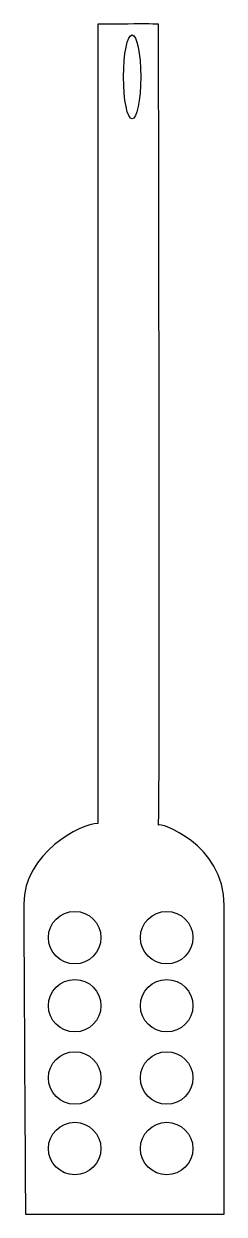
# Model space of a CAD drawing. Header units: centimetres. Extents: x -1.9 to 1.9, y -11 to 11.1.
import ezdxf

# ---------------------------------------------------------------- set-up
doc = ezdxf.new("R2010")
doc.units = ezdxf.units.CM
doc.header["$MEASUREMENT"] = 0
doc.layers.add('Camada 1', color=7, linetype='Continuous')

msp = doc.modelspace()

# ---------------------------------------------------------------- linework, layer by layer
at = {"layer": 'Camada 1'}
for points, knots in [([(-1.85924, -5.28915), (-1.85924, -4.34461), (-0.79233, -3.7955), (-0.48719, -3.7955), (-0.48719, -3.7955), (-0.48719, -3.7955), (-0.48719, 10.77206), (-0.48719, 11.04625), (-0.48719, 11.04625), (-0.48719, 11.04625), (0.64012, 11.05223), (0.64012, 11.04625), (0.64012, 11.04625), (0.64012, 11.04625), (0.67071, -3.76491), (0.64012, -3.82534), (0.64012, -3.82534), (0.64012, -3.76417), (1.85921, -4.16107), (1.85921, -5.31899), (1.85921, -5.31899), (1.85921, -5.31899), (1.85921, -11.04889), (1.85921, -11.04889), (1.85921, -11.04889), (1.85921, -11.04889), (-1.82865, -11.04889), (-1.82865, -11.04889), (-1.82865, -11.04889), (-1.82865, -11.04889), (-1.85924, -6.23372), (-1.85924, -5.28915)], [0, 0, 0, 0, 0.11111111, 0.11111111, 0.11111111, 0.11111111, 0.22222222, 0.22222222, 0.22222222, 0.22222222, 0.33333333, 0.33333333, 0.33333333, 0.33333333, 0.44444444, 0.44444444, 0.44444444, 0.44444444, 0.55555556, 0.55555556, 0.55555556, 0.55555556, 0.66666667, 0.66666667, 0.66666667, 0.66666667, 0.77777778, 0.77777778, 0.77777778, 0.77777778, 1, 1, 1, 1]), ([(0.14995, 10.84517), (0.06266, 10.84517), (-0.00896, 10.496), (-0.00896, 10.06515), (-0.00896, 10.06515), (-0.00896, 9.63465), (0.06266, 9.2855), (0.14995, 9.2855), (0.14995, 9.2855), (0.23798, 9.2855), (0.3096, 9.63467), (0.3096, 10.06515), (0.3096, 10.06515), (0.3096, 10.49602), (0.23798, 10.84517), (0.14995, 10.84517)], [0, 0, 0, 0, 0.2, 0.2, 0.2, 0.2, 0.4, 0.4, 0.4, 0.4, 0.6, 0.6, 0.6, 0.6, 1, 1, 1, 1]), ([(-0.9147, -6.40157), (-0.64535, -6.40157), (-0.4275, -6.18371), (-0.4275, -5.91365), (-0.4275, -5.91365), (-0.4275, -5.64507), (-0.64536, -5.42719), (-0.9147, -5.42719), (-0.9147, -5.42719), (-1.18404, -5.42719), (-1.4019, -5.64505), (-1.4019, -5.91365), (-1.4019, -5.91365), (-1.40188, -6.18371), (-1.18402, -6.40157), (-0.9147, -6.40157)], [0, 0, 0, 0, 0.2, 0.2, 0.2, 0.2, 0.4, 0.4, 0.4, 0.4, 0.6, 0.6, 0.6, 0.6, 1, 1, 1, 1]), ([(0.79233, -6.40157), (1.06165, -6.40157), (1.27951, -6.18371), (1.27951, -5.91365), (1.27951, -5.91365), (1.27951, -5.64507), (1.06165, -5.42719), (0.79233, -5.42719), (0.79233, -5.42719), (0.52298, -5.42719), (0.30513, -5.64505), (0.30513, -5.91365), (0.30513, -5.91365), (0.30513, -6.18371), (0.52302, -6.40157), (0.79233, -6.40157)], [0, 0, 0, 0, 0.2, 0.2, 0.2, 0.2, 0.4, 0.4, 0.4, 0.4, 0.6, 0.6, 0.6, 0.6, 1, 1, 1, 1]), ([(-0.9147, -7.66617), (-0.64535, -7.66617), (-0.4275, -7.44834), (-0.4275, -7.17825), (-0.4275, -7.17825), (-0.4275, -6.90967), (-0.64536, -6.69179), (-0.9147, -6.69179), (-0.9147, -6.69179), (-1.18404, -6.69179), (-1.4019, -6.90965), (-1.4019, -7.17825), (-1.4019, -7.17825), (-1.40188, -7.44834), (-1.18402, -7.66617), (-0.9147, -7.66617)], [0, 0, 0, 0, 0.2, 0.2, 0.2, 0.2, 0.4, 0.4, 0.4, 0.4, 0.6, 0.6, 0.6, 0.6, 1, 1, 1, 1]), ([(0.79233, -7.66617), (1.06165, -7.66617), (1.27951, -7.44834), (1.27951, -7.17825), (1.27951, -7.17825), (1.27951, -6.90967), (1.06165, -6.69179), (0.79233, -6.69179), (0.79233, -6.69179), (0.52298, -6.69179), (0.30513, -6.90965), (0.30513, -7.17825), (0.30513, -7.17825), (0.30513, -7.44834), (0.52302, -7.66617), (0.79233, -7.66617)], [0, 0, 0, 0, 0.2, 0.2, 0.2, 0.2, 0.4, 0.4, 0.4, 0.4, 0.6, 0.6, 0.6, 0.6, 1, 1, 1, 1]), ([(-0.9147, -9.00687), (-0.64535, -9.00687), (-0.4275, -8.78904), (-0.4275, -8.51895), (-0.4275, -8.51895), (-0.4275, -8.25037), (-0.64536, -8.03251), (-0.9147, -8.03251), (-0.9147, -8.03251), (-1.18404, -8.03251), (-1.4019, -8.25034), (-1.4019, -8.51895), (-1.4019, -8.51895), (-1.40188, -8.78903), (-1.18402, -9.00687), (-0.9147, -9.00687)], [0, 0, 0, 0, 0.2, 0.2, 0.2, 0.2, 0.4, 0.4, 0.4, 0.4, 0.6, 0.6, 0.6, 0.6, 1, 1, 1, 1]), ([(0.79233, -9.00687), (1.06165, -9.00687), (1.27951, -8.78904), (1.27951, -8.51895), (1.27951, -8.51895), (1.27951, -8.25037), (1.06165, -8.03251), (0.79233, -8.03251), (0.79233, -8.03251), (0.52298, -8.03251), (0.30513, -8.25034), (0.30513, -8.51895), (0.30513, -8.51895), (0.30513, -8.78903), (0.52302, -9.00687), (0.79233, -9.00687)], [0, 0, 0, 0, 0.2, 0.2, 0.2, 0.2, 0.4, 0.4, 0.4, 0.4, 0.6, 0.6, 0.6, 0.6, 1, 1, 1, 1]), ([(-0.9147, -10.31774), (-0.64535, -10.31774), (-0.4275, -10.09988), (-0.4275, -9.82982), (-0.4275, -9.82982), (-0.4275, -9.56124), (-0.64536, -9.34336), (-0.9147, -9.34336), (-0.9147, -9.34336), (-1.18404, -9.34336), (-1.4019, -9.56122), (-1.4019, -9.82982), (-1.4019, -9.82982), (-1.40188, -10.09989), (-1.18402, -10.31774), (-0.9147, -10.31774)], [0, 0, 0, 0, 0.2, 0.2, 0.2, 0.2, 0.4, 0.4, 0.4, 0.4, 0.6, 0.6, 0.6, 0.6, 1, 1, 1, 1]), ([(0.79233, -10.31774), (1.06165, -10.31774), (1.27951, -10.09988), (1.27951, -9.82982), (1.27951, -9.82982), (1.27951, -9.56124), (1.06165, -9.34336), (0.79233, -9.34336), (0.79233, -9.34336), (0.52298, -9.34336), (0.30513, -9.56122), (0.30513, -9.82982), (0.30513, -9.82982), (0.30513, -10.09989), (0.52302, -10.31774), (0.79233, -10.31774)], [0, 0, 0, 0, 0.2, 0.2, 0.2, 0.2, 0.4, 0.4, 0.4, 0.4, 0.6, 0.6, 0.6, 0.6, 1, 1, 1, 1])]:
    msp.add_open_spline(points, degree=3, knots=knots, dxfattribs=at)

doc.saveas('drawing.dxf')
